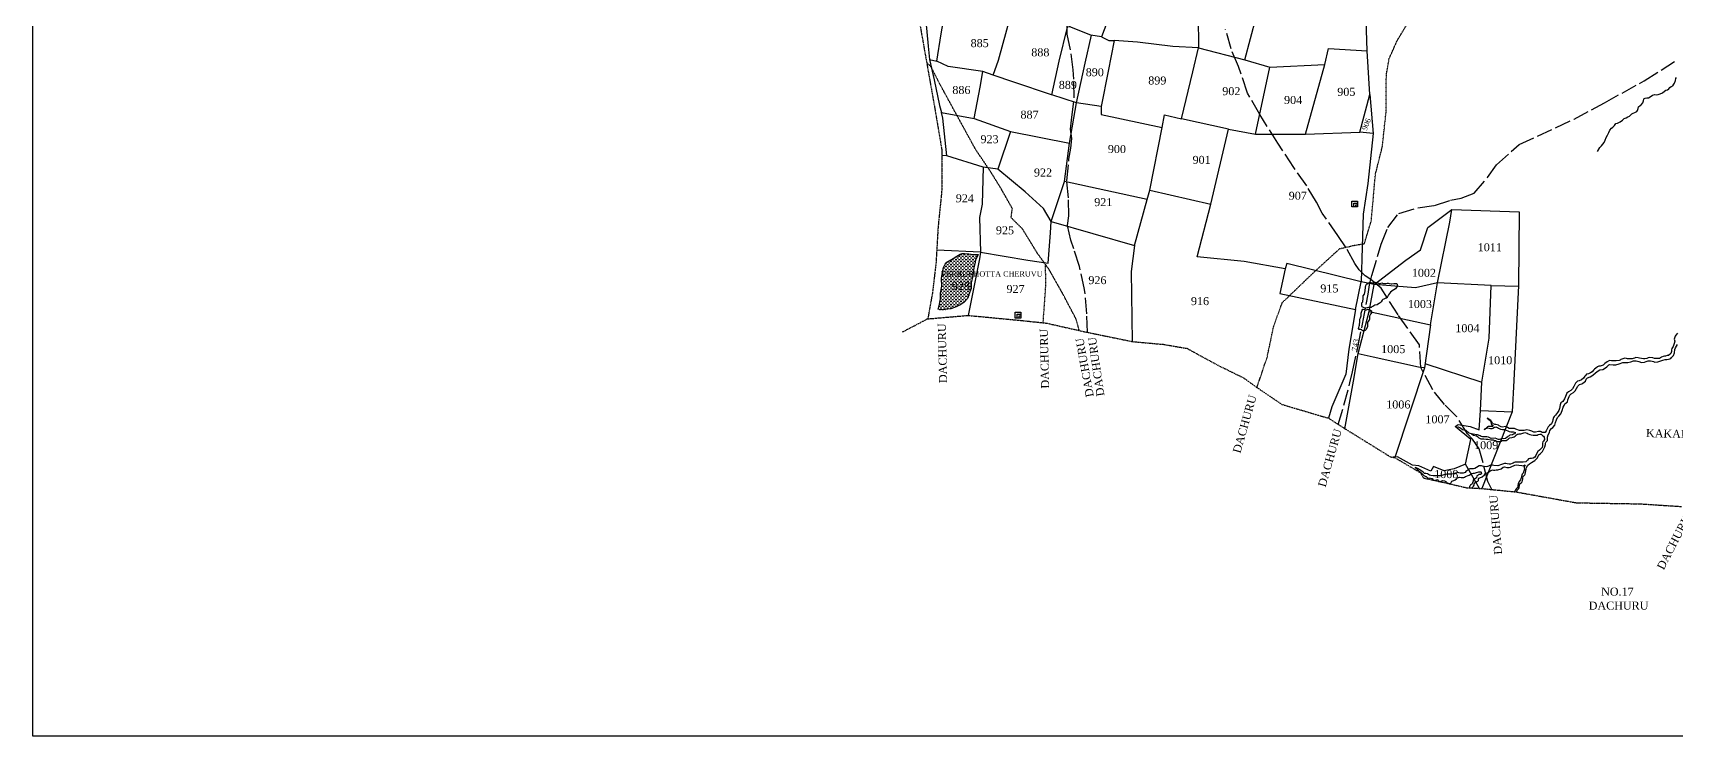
# Model space of a CAD drawing. Header units: millimetres. Extents: x 232 to 2351, y -1279 to 995.
# Drawn here: x 232 to 1464, y -1279 to -751 of the extents above; entities that cross this region are included whole.
import ezdxf

# ---------------------------------------------------------------- set-up
doc = ezdxf.new("R2010")
doc.units = ezdxf.units.MM
doc.header["$MEASUREMENT"] = 0
for name, pattern in [('ACAD_ISO02W100', [15, 12, -3]), ('ACAD_ISO07W100', [3, 0, -3]), ('BORDER', [1.75, 0.5, -0.25, 0.5, -0.25, 0, -0.25])]:
    doc.linetypes.add(name, pattern=pattern)
for name, color, linetype in [('CARTTRACK', 30, 'ACAD_ISO02W100'), ('NALA', 4, 'Continuous'), ('SQUAREWELL', 5, 'Continuous'), ('SURVEY_BND', 7, 'Continuous'), ('SURVEY_NO', 7, 'Continuous'), ('WATER_BODY', 4, 'Continuous')]:
    doc.layers.add(name, color=color, linetype=linetype)
doc.layers.add('FOOTPATH', color=150, linetype='ACAD_ISO07W100', lineweight=30)
doc.layers.add('VILL_BOUNDARY', color=6, linetype='BORDER', lineweight=30)
doc.styles.get("Standard").update_dxf_attribs({"font": 'TIMES.TTF'})

msp = doc.modelspace()

# ---------------------------------------------------------------- hatches: boundary and pattern name
at = {"layer": 'WATER_BODY'}
h = msp.add_hatch(dxfattribs=at)
h.set_pattern_fill('DASH', color=256, scale=10, style=0)
h.paths.add_polyline_path([(936.8, -933.5), (937.5, -927.5), (938.7, -923.2), (938.9, -921.7), (940.9, -917.5), (940.3, -917.5), (937.4, -917.4), (933.9, -916.9), (930.6, -916.7), (928.9, -916.8), (927.3, -917.2), (925, -918.7), (922.1, -920.4), (917.3, -923.2), (916.2, -924.8), (915, -927.3), (914.1, -930.8), (913.5, -935.5), (913.6, -941.3), (912.6, -946.4), (912.6, -950.6), (911.7, -956), (910.8, -958.5), (912.7, -958.9), (915.9, -958.8), (920.3, -958.3), (924.4, -956.8), (927.9, -955), (930.5, -953.2), (932.8, -950.4), (934, -948), (934, -947.5), (935.6, -942.9), (935.6, -938.7), (936.3, -935.6)])
h.paths.add_polyline_path([(911.6, -935.1), (987.6, -935.1), (987.6, -928.9), (911.6, -928.9)], flags=9)
h.paths.add_polyline_path([(919.6, -945.6), (935.9, -945.6), (935.9, -936.4), (919.6, -936.4)], flags=24)

# ---------------------------------------------------------------- linework, layer by layer
at = {"lineweight": 30}
msp.add_lwpolyline([(232.1, 994.8), (2350.6, 994.8), (2350.6, -1278.6), (232.1, -1278.6)], close=True, dxfattribs=at)
msp.add_lwpolyline([(232.1, 994.8), (2350.6, 994.8), (2350.6, -1278.6), (232.1, -1278.6)], close=True, dxfattribs=at)
at = {"layer": 'CARTTRACK'}
for points in [[(1022.8, -975.8), (1022.4, -961.9), (1020.7, -943.6), (1016.8, -926.5), (1012.5, -913.1), (1010.4, -906.8), (1007.8, -895.6), (1008.8, -888.5), (1008.7, -874.9), (1007.4, -862.3), (1008.9, -846), (1010.3, -837.8), (1011.1, -830.5), (1010.1, -823.6), (1011.1, -814.6), (1012.9, -800.1), (1012.6, -786.1), (1012.1, -778.9), (1010.1, -763.9), (1007.7, -752.3), (1007.7, -741.9)], [(1325.9, -1093.7), (1323.1, -1087.7), (1319.4, -1073.6), (1316.6, -1063.2), (1311.6, -1055.9), (1307.8, -1052), (1299.6, -1038.8), (1290.5, -1030), (1281.7, -1018.8), (1272.7, -1002.1), (1271.7, -985.2), (1255.8, -962.8), (1243.1, -942.7), (1235.2, -936.2), (1231, -933.4), (1226.6, -928.9), (1223.2, -924.2), (1216.8, -912.4), (1210.5, -903.3), (1198.8, -886.4), (1194.5, -878.3), (1187.2, -866.1), (1177.5, -852.3), (1165.6, -834.1), (1152, -812.5), (1142.9, -796.4), (1136.1, -776.5), (1130.5, -763.3), (1126.3, -748.6)], [(1210.7, -1044.8), (1215.1, -1030.4), (1219.6, -1013.6), (1221.6, -1005.4), (1225.4, -987.1), (1229.1, -969.6), (1233.3, -947.2), (1234.3, -940.2), (1235.9, -933.2), (1243.1, -909.6), (1248, -897.3), (1256.2, -886.6), (1270.6, -882.4), (1283, -880.6), (1295.1, -876.8), (1303, -875.3), (1312.8, -871.5), (1322.8, -859.8), (1329.4, -850.3), (1346.6, -835), (1387.6, -816), (1410.5, -803.7), (1440.2, -787.2), (1465.5, -771.2)]]:
    msp.add_lwpolyline(points, dxfattribs=at)
at = {"layer": 'FOOTPATH', "ltscale": 0.001}
for points in [[(1149.9, -1017.2), (1157.5, -994.6), (1162.5, -971), (1168.9, -953.5), (1193.3, -930.1), (1211.9, -913.1), (1222.7, -910.6), (1230.5, -909.3), (1235.6, -892.4), (1238.7, -857.5), (1243.9, -836.6), (1246.8, -809.8), (1246.9, -782.9), (1249, -770.6), (1255.2, -756.8), (1262.3, -745.1)], [(1016.7, -974.4), (1013.9, -965), (1004, -946.3), (994.1, -928.8), (985.2, -916.4), (974.2, -898.4), (965.6, -889.9), (966.5, -882.9), (957.8, -867.6), (950.2, -855.3), (939, -838.7), (925.6, -814.3), (911.7, -788.8), (905.8, -777.1), (902.2, -773.3)], [(989.6, -968.6), (991.6, -940.8), (991.4, -925.1)]]:
    msp.add_lwpolyline(points, dxfattribs=at)
at = {"layer": 'NALA'}
for points in [[(1405.3, -840.2), (1406.9, -837.2), (1408.1, -835.9), (1410.2, -833.5), (1410.9, -831.7), (1411.6, -829.8), (1412.7, -828.1), (1413.7, -826.1), (1414.4, -824.3), (1415.7, -822.8), (1416.6, -822.1), (1418, -820.7), (1419, -819.3), (1420.3, -818.9), (1422.1, -818.1), (1423.9, -816.7), (1425.1, -815.5), (1426.6, -814.9), (1428, -814.3), (1429.2, -813.7), (1430.2, -812.7), (1430.9, -812.1), (1432, -811.5), (1433.3, -811), (1434.7, -810.2), (1435.3, -809.4), (1435.6, -808), (1436, -806.8), (1437.1, -805.8), (1438, -805.2), (1439.1, -803.7), (1439.7, -802.3), (1439.9, -800.7), (1440.9, -800.2), (1442.1, -800), (1443.4, -799.9), (1444.8, -799.3), (1446.5, -798.1), (1448.1, -797.5), (1449.6, -797.7), (1450.8, -797.6), (1452.1, -797.1), (1454, -796.2), (1455.5, -795), (1456.4, -794.3), (1457.8, -794), (1458.8, -793.3), (1459.5, -792.3), (1460.5, -791.4), (1461.6, -790.9), (1462.4, -789.7), (1463, -788.9), (1463.6, -786.9), (1464, -785.6), (1464.5, -784.7)], [(934, -948), (932.8, -950.4), (930.5, -953.2), (927.9, -955), (924.4, -956.8), (920.3, -958.3), (915.9, -958.8), (912.7, -958.9), (910.8, -958.5), (911.7, -956), (912.6, -950.6), (912.6, -946.4), (913.6, -941.3), (913.5, -935.5), (914.1, -930.8), (915, -927.3), (916.2, -924.8), (917.3, -923.2), (922.1, -920.4), (925, -918.7), (927.3, -917.2), (928.9, -916.8), (930.6, -916.7), (933.9, -916.9), (937.4, -917.4), (940.3, -917.5), (940.9, -917.5), (938.9, -921.7), (938.7, -923.2), (937.5, -927.5), (936.8, -933.5), (936.3, -935.6), (935.6, -938.7), (935.6, -942.9), (934, -947.5), (934, -948)], [(1233.6, -957.1), (1232.5, -957.5), (1231.6, -957.7), (1230.7, -957.7), (1229.8, -957.3), (1228.8, -956.8), (1228.6, -956.3), (1228.4, -955.5), (1228.5, -953.7), (1229.2, -952.9), (1229.5, -950.1), (1229.5, -948.5), (1230.4, -947.1), (1231.1, -944.7), (1231.2, -942), (1231.5, -940.7), (1232.1, -939.8), (1232.5, -939.5), (1233.7, -938.6), (1234.2, -938.3), (1234.8, -938.3), (1235.7, -938.6), (1236.6, -938.7), (1237.4, -938.6), (1238, -938.3), (1238.5, -938.3), (1239.5, -938.5), (1240.2, -938.8), (1240.9, -938.9), (1241.5, -939.1), (1242.2, -939.1), (1243.6, -938.8), (1244.6, -939.1), (1245.2, -939.3), (1246, -939.3), (1246.6, -939.3), (1247.5, -939), (1248.3, -938.9), (1249, -939.3), (1250.4, -939.4), (1251, -939.4), (1252.4, -939.2), (1254.4, -939.3), (1255.1, -939.8), (1255.1, -940.5), (1254.9, -941.4), (1254.3, -942.4), (1253.7, -943.1), (1252.6, -944), (1251.9, -944.3), (1251.1, -944.9), (1250.1, -945.6), (1248.4, -947.7), (1248, -948.7), (1247.4, -949.8), (1246.8, -950.1), (1246, -950.5), (1244.9, -950.9), (1244.2, -951.2), (1243.8, -951.6), (1242.9, -953), (1242.3, -953.7), (1241.7, -954), (1239.9, -955.3), (1238.3, -955.5), (1237.4, -956), (1236.7, -956.5), (1236.1, -956.7), (1235.6, -957.1), (1234.9, -957.2), (1234.6, -957.2), (1234.2, -957.1), (1233.6, -957.1)], [(1231, -974.5), (1230.3, -974.7), (1229.9, -974.7), (1229.3, -974.6), (1228.8, -974.5), (1228.5, -974), (1227.9, -973.7), (1227.4, -973.6), (1226.4, -973.6), (1226, -973), (1226.2, -972.2), (1226.5, -971.3), (1226.8, -970.4), (1227.1, -967.8), (1227.1, -965.9), (1227.4, -964.9), (1228.1, -963.5), (1228.1, -961.5), (1228.7, -959.2), (1229.2, -958.5), (1229.5, -958.4), (1230.5, -958.8), (1231.4, -959.1), (1232.4, -958.6), (1232.8, -958.5), (1233.6, -958.6), (1234.4, -959), (1235.1, -959.2), (1235.7, -959.6), (1235.7, -959.9), (1235.7, -960.6), (1235.7, -961.2), (1235.3, -961.9), (1234.9, -962.3), (1234.2, -963.7), (1234.2, -964.3), (1234.3, -965.2), (1234.2, -965.9), (1233.9, -966.8), (1233.1, -968), (1232.8, -968.7), (1232.7, -969.3), (1232.7, -969.8), (1232.7, -970.3), (1232.7, -970.9), (1232.7, -971.5), (1231.7, -973.8), (1231.3, -974.3), (1231, -974.5)], [(1465.2, -976.5), (1463.9, -977.9), (1463.4, -978.7), (1462.8, -981), (1463.2, -982.4), (1462.8, -984.1), (1461.9, -986.4), (1461, -988), (1460.7, -989), (1460.6, -990.1), (1460.1, -991.6), (1458.5, -993.1), (1457.5, -993.3), (1456.2, -993.6), (1455.4, -993.7), (1454.5, -994), (1453.1, -994.5), (1451.7, -995.4), (1449.3, -995.5), (1448, -995.5), (1446.6, -995), (1444.5, -994.8), (1443.2, -994.9), (1442.1, -995.4), (1440.8, -995.8), (1439.8, -995.8), (1436.6, -995.2), (1435.7, -994.9), (1434, -994.8), (1432.9, -995.1), (1432, -995.4), (1431.1, -995.6), (1429.9, -995.8), (1429.1, -995.8), (1428.3, -995.7), (1427.6, -995.6), (1426.9, -995.4), (1425.7, -995.3), (1424.9, -995.5), (1424.2, -995.7), (1423.4, -995.9), (1422.8, -996.3), (1422.1, -996.8), (1421.4, -997), (1419.2, -997.2), (1418.8, -997.2), (1417.5, -997.2), (1415.6, -997.2), (1414.1, -997), (1412.5, -997.9), (1410.6, -999.2), (1409.4, -1000.4), (1407.3, -1001.2), (1406.2, -1001.3), (1405.2, -1001.7), (1404, -1002.7), (1402.9, -1003.4), (1402.1, -1004.3), (1401.3, -1005.5), (1399.9, -1006.3), (1398.5, -1006.9), (1397, -1007.3), (1396.4, -1007.9), (1395.7, -1008.7), (1394.8, -1010.3), (1393.3, -1011.3), (1391.5, -1012.1), (1390.2, -1012.5), (1388.8, -1013.9), (1387.4, -1016.3), (1386.4, -1018.1), (1385.1, -1019.4), (1383.4, -1020.3), (1382.1, -1021.5), (1381.6, -1022.7), (1381.1, -1023.9), (1380.5, -1025.7), (1379.2, -1027.6), (1377.8, -1028.7), (1377.1, -1030.1), (1376.7, -1032.8), (1376.1, -1034.5), (1375.3, -1035.8), (1373.7, -1037.8), (1372.7, -1038.8), (1372.2, -1039.6), (1371.6, -1041.4), (1371.4, -1042.7), (1370.6, -1044.3), (1369.1, -1045.7), (1368.1, -1046.7), (1367.3, -1048.6), (1366.8, -1049.7), (1366, -1050.8), (1364.8, -1050.9), (1363.8, -1050.8), (1363.1, -1050.5), (1362.4, -1050.2), (1361.5, -1050.2), (1360.9, -1050.2), (1358.7, -1050.7), (1357.4, -1050.7), (1356, -1050), (1354.4, -1049.3), (1352.2, -1048.9), (1350.3, -1049.3), (1348.4, -1049.3), (1346.7, -1049.3), (1344.1, -1048.4), (1342.9, -1048), (1341.3, -1047.9), (1339.7, -1048), (1339, -1047.8), (1337.7, -1047.2), (1336.8, -1046.7), (1336.2, -1046.5), (1333.9, -1046.8), (1333, -1046.7), (1332.4, -1046.4), (1332, -1046.1), (1331.5, -1045.8), (1330.9, -1045.5), (1330.1, -1045.2), (1329.1, -1044.9), (1328.3, -1044.8), (1327.7, -1044.7), (1327.1, -1044.4), (1326.6, -1043.9), (1326, -1042.9), (1325.3, -1042), (1324.4, -1041.5), (1322.6, -1040.2), (1324.7, -1042), (1325.2, -1042.8), (1325.6, -1044.1), (1325.8, -1044.8), (1326.1, -1045.3), (1326.4, -1045.4), (1326.8, -1045.4), (1327, -1045.8), (1327, -1046), (1326.5, -1046.3), (1326.1, -1046.4), (1325.5, -1046.5), (1325, -1046.5), (1324.3, -1046.5), (1323.7, -1046.5), (1323.3, -1046.5), (1322.8, -1046.6), (1322.5, -1046.9), (1321.5, -1047.8), (1320.6, -1048.4), (1320.2, -1048.6), (1321.4, -1048.2), (1321.6, -1048), (1322.3, -1047.7), (1323, -1047.5), (1323.9, -1047.6), (1324.9, -1047.8), (1326.3, -1047.8), (1326.7, -1047.6), (1328, -1046.9), (1328.6, -1046.8), (1328.9, -1046.7), (1329.6, -1047), (1330, -1047.1), (1330.3, -1047.2), (1331.1, -1047.6), (1332, -1048.1), (1332.5, -1048.3), (1334.1, -1048.6), (1334.6, -1048.6), (1335.5, -1048.6), (1336.8, -1049.1), (1337.9, -1049.7), (1339.1, -1050.2), (1340.3, -1050.4), (1342, -1050.4), (1343.7, -1050.8), (1343.5, -1051.2), (1343, -1051.8), (1342.3, -1052.2), (1341.5, -1052.7), (1339.4, -1053), (1339, -1053.4), (1338.1, -1054), (1337.6, -1054.4), (1336.2, -1055.3), (1334.8, -1055.6), (1333.4, -1055.3), (1332.7, -1055.9), (1331.8, -1056.2), (1330.9, -1056.1), (1330.2, -1055.8), (1329.7, -1055.6), (1328.5, -1055.1), (1325.6, -1055.3), (1323.5, -1054.3), (1322.2, -1054.1), (1321.5, -1054.2), (1320, -1054.2), (1319, -1054.2), (1318, -1053.8), (1317.2, -1053.4), (1315.2, -1052.6), (1314.4, -1052.6), (1313.3, -1052.5), (1312.1, -1052.2), (1311.8, -1052.1), (1310.8, -1051.8), (1312.2, -1052.9), (1314.6, -1053.4), (1315.2, -1053.9), (1316.3, -1054.9), (1317.8, -1055.6), (1320, -1055.7), (1321.8, -1056), (1322.9, -1056), (1325.2, -1056.5), (1327, -1056.5), (1327.9, -1056.8), (1328.7, -1057), (1329.4, -1057.5), (1330.3, -1057.7), (1332.5, -1057.6), (1333.3, -1057.3), (1333.8, -1056.9), (1334.4, -1056.9), (1335, -1057), (1336.6, -1057), (1336.7, -1056.9), (1338.3, -1056), (1339.1, -1055.1), (1339.5, -1054.8), (1341.1, -1054.7), (1342, -1054.5), (1342.7, -1054.1), (1343.5, -1053.7), (1344.1, -1053.2), (1344.6, -1052.7), (1345.2, -1052.1), (1345.7, -1052.1), (1346.6, -1052), (1347.5, -1051.9), (1347.8, -1051.8), (1350.7, -1050.9), (1352.5, -1051.5), (1353.3, -1051.9), (1354.4, -1052.4), (1355.4, -1052.7), (1357.1, -1052.9), (1358.9, -1052.9), (1359.9, -1052.8), (1360.8, -1052.5), (1361.9, -1052.1), (1362.9, -1052.2), (1363.5, -1052.6), (1363.9, -1053.1), (1364.7, -1053.6), (1365.3, -1054.5), (1365.4, -1056.2), (1364.8, -1057.3), (1364.2, -1057.9), (1363.9, -1058.9), (1363.9, -1059.6), (1363.9, -1060.2), (1363.9, -1060.9), (1363.7, -1062.2), (1362.8, -1063.2), (1361.7, -1064.1), (1360.6, -1065.1), (1359.5, -1066.9), (1358.9, -1068.2), (1358.2, -1069.3), (1356.9, -1070.1), (1355.8, -1070.4), (1354.5, -1070.4), (1353.6, -1070.7), (1352.8, -1071.6), (1351.4, -1072.8), (1349.6, -1073.2), (1348, -1073.1), (1345.6, -1073.1), (1344.6, -1073.1), (1343.4, -1073.1), (1342.8, -1073.4), (1341.9, -1073.9), (1341.2, -1074.2), (1340, -1074.6), (1339, -1074.6), (1337.6, -1074.5), (1336.5, -1074.1), (1335.4, -1074.1), (1334.7, -1074.3), (1333.3, -1074.8), (1330.5, -1075.9), (1327.6, -1075.7), (1326.6, -1075.5), (1325.7, -1075.5), (1324.6, -1075.7), (1323.6, -1076.1), (1322.8, -1076.4), (1321.7, -1076.6), (1319, -1076.1), (1318.3, -1075.8), (1316.4, -1075.9), (1314.5, -1077.1), (1313.2, -1077.9), (1312.2, -1078.2), (1309.6, -1078.2), (1309, -1078.3), (1308, -1079.2), (1306.5, -1080.1), (1305.9, -1081), (1304.4, -1081.4), (1303.3, -1081.4), (1302.2, -1081.4), (1301.3, -1081.1), (1300.4, -1081), (1298.7, -1081.5), (1297.8, -1081.8), (1297.1, -1082), (1294.9, -1082.2), (1293.1, -1082.1), (1290.1, -1082.7), (1287.7, -1083.3), (1284.9, -1083.4), (1282, -1083.4), (1280.3, -1083.2), (1279.3, -1082.8), (1278.6, -1082.5), (1277.7, -1082), (1276.6, -1081.7), (1275.6, -1081.6), (1275, -1081.2), (1274.5, -1080.6), (1272.8, -1079.5), (1272.2, -1079), (1270.5, -1078), (1268.4, -1077.1), (1273.5, -1081.7), (1274, -1082.2), (1274.9, -1083.1), (1275.6, -1083.5), (1276.6, -1084), (1276.7, -1084), (1277.7, -1084.8), (1279.9, -1085.1), (1281.2, -1085.5), (1281.8, -1086.1), (1281.9, -1086.5), (1284, -1086.9), (1284.3, -1086.5), (1284.8, -1086.2), (1285.4, -1086.5), (1285.8, -1086.8), (1286, -1087), (1286, -1087.6), (1287.8, -1087.9), (1288.1, -1087.4), (1288.4, -1087.1), (1288.9, -1086.9), (1290.4, -1087.1), (1291.1, -1087.4), (1291.6, -1087.6), (1292.3, -1088.4), (1292.4, -1088.7), (1295.1, -1089.5), (1295.9, -1087.5), (1297.4, -1086.8), (1298.5, -1086.3), (1299.5, -1085.6), (1300.3, -1084.8), (1301.8, -1084.3), (1303.1, -1084.6), (1305.1, -1084.7), (1305.6, -1084.4), (1306.3, -1084), (1308.9, -1082.9), (1310.2, -1082.1), (1311, -1081.7), (1312.1, -1081.5), (1312.9, -1081.4), (1314.6, -1080.9), (1316.2, -1080.4), (1317.2, -1080.4), (1317.7, -1080.4), (1318.1, -1080.7), (1318.1, -1081.2), (1318.2, -1081.9), (1317.6, -1082.3), (1316.7, -1082.3), (1316.3, -1082.4), (1315.7, -1082.8), (1315.3, -1083.2), (1314.7, -1083.5), (1314.6, -1085), (1313.1, -1085.9), (1312.1, -1086.3), (1311.9, -1087.3), (1311.4, -1088.7), (1310.9, -1089.7), (1310.1, -1090.1), (1309.7, -1090.9), (1309.3, -1091.5), (1309.1, -1092.4)], [(1344.4, -1095.5), (1345.1, -1094.2), (1346.1, -1093.1), (1346.4, -1092.3), (1346.8, -1090.4), (1347.1, -1089.5), (1347.9, -1088.6), (1348.7, -1087.8), (1349.2, -1085.9), (1349.2, -1084.8), (1349.4, -1083.9), (1349.9, -1083.4), (1350.7, -1082.7), (1351.1, -1082.1), (1351.3, -1080.9), (1351.5, -1079.9), (1351.7, -1078.1), (1351.9, -1077.1), (1353, -1075.5), (1354.2, -1074.3), (1355.7, -1073.3), (1357.1, -1072.6), (1358.3, -1072), (1359.6, -1070.6), (1360.2, -1069.9), (1360.7, -1068.6), (1361.2, -1067.7), (1362.3, -1066.9), (1363.9, -1065.2), (1364.8, -1063.7), (1365.8, -1061.6), (1366.3, -1059.8), (1366.3, -1058.8), (1366.8, -1057.9), (1367.6, -1056.9), (1367.8, -1054.5), (1368.3, -1052.6), (1369.1, -1051), (1369.4, -1049.4), (1370.8, -1047.9), (1371.8, -1047.2), (1373.1, -1045.5), (1373.7, -1043.5), (1374.4, -1041.4), (1375.1, -1039.7), (1376.1, -1038.6), (1377.8, -1036.8), (1378.7, -1034.5), (1379.5, -1032), (1380.2, -1030.6), (1380.8, -1029.5), (1382.6, -1027.8), (1382.9, -1026.3), (1383.9, -1023.9), (1384.5, -1022.9), (1385.5, -1021.9), (1387.2, -1020.8), (1388.4, -1019.6), (1389.4, -1017.9), (1390.5, -1016.2), (1391.6, -1015), (1393.4, -1014.4), (1394.3, -1013.8), (1396.1, -1012.3), (1396.8, -1010.8), (1397.8, -1009.9), (1399.6, -1009.3), (1401.8, -1008), (1403.8, -1006.2), (1405.6, -1004.6), (1406.9, -1004), (1409.1, -1003.6), (1410.4, -1002.9), (1412.2, -1001.7), (1413.7, -1000.3), (1414.5, -999.9), (1416.9, -1000.2), (1418.9, -1000.1), (1421.4, -999.5), (1424.3, -998.5), (1427.9, -998.5), (1430.2, -998), (1432.2, -997.3), (1434.3, -997.3), (1436.2, -997.8), (1438.3, -998.4), (1440.5, -998.2), (1441.7, -997.7), (1443.3, -997.3), (1445, -997.3), (1446.2, -997.4), (1447.3, -997.8), (1448.3, -998.1), (1450.5, -997.9), (1454.1, -996.8), (1456, -996.2), (1457.3, -996.2), (1458.5, -996), (1459.4, -995.7), (1460.1, -995.4), (1460.7, -994.7), (1462.3, -993.2), (1462.9, -991.3), (1463.3, -988.7), (1463.8, -987.4), (1465.3, -984.9)], [(1310.8, -1051.8), (1309.1, -1051.3), (1308.2, -1050.7), (1307.8, -1050.4), (1306.7, -1049.5), (1305.1, -1049.1), (1304, -1048.8), (1302.4, -1047.7), (1301.4, -1047.1), (1300.4, -1046.7)], [(1311.6, -1092.5), (1311.7, -1091.7), (1312.3, -1091.1), (1312.8, -1090.3), (1312.8, -1089.5), (1313.2, -1088.7), (1313.7, -1088.3), (1314.8, -1087.7), (1315.5, -1087.4), (1315.9, -1086.9), (1316.1, -1085.9), (1316.3, -1085.2), (1316.9, -1084.9), (1317.5, -1084.6), (1318.2, -1084.3), (1318.7, -1084.1), (1320.4, -1082.6), (1320.8, -1082), (1321.9, -1081.5), (1322.9, -1081), (1323.5, -1080.7), (1324.5, -1079.9), (1325.3, -1079.4), (1326, -1079.1), (1326.6, -1078.9), (1327.3, -1079.1), (1328.3, -1079.1), (1329.3, -1079), (1330.5, -1078.9), (1332.9, -1078.1), (1334.6, -1077), (1335.4, -1076.7), (1337.2, -1077.1), (1338.9, -1077.1), (1339.9, -1077), (1340.6, -1076.7), (1343.3, -1075.4), (1344.6, -1075.1), (1346.2, -1075.4), (1348.4, -1075.7), (1349.4, -1075.8), (1351.1, -1075.2), (1350.3, -1076.3), (1350.3, -1077.4), (1350.5, -1078.4), (1350.1, -1080), (1349.5, -1081.3), (1348.7, -1082.2), (1348.2, -1083.9), (1348, -1085), (1347.6, -1086.5), (1346.5, -1087.7), (1345.8, -1089.3), (1345.6, -1090.6), (1345.6, -1091.8), (1345.4, -1092.2), (1345, -1092.5), (1344.4, -1092.9), (1343.7, -1093.8), (1343.5, -1094.3), (1343.3, -1094.8), (1342.8, -1095.3)]]:
    msp.add_lwpolyline(points, dxfattribs=at)
at = {"layer": 'SQUAREWELL'}
for points in [[(1221.1, -877.4), (1225.3, -877.4), (1225.3, -881.8), (1221.1, -881.8)], [(1222.5, -878.9), (1225.3, -878.9), (1225.3, -881.8), (1222.5, -881.8)], [(1223.9, -880.3), (1225.3, -880.3), (1225.3, -881.8), (1223.9, -881.8)], [(968.7, -960.7), (972.9, -960.7), (972.9, -965.1), (968.7, -965.1)], [(970.1, -962.2), (972.9, -962.2), (972.9, -965.1), (970.1, -965.1)], [(971.5, -963.5), (972.9, -963.5), (972.9, -965.1), (971.5, -965.1)]]:
    msp.add_lwpolyline(points, close=True, dxfattribs=at)
at = {"layer": 'SURVEY_BND'}
for points in [[(883.7, -646.6), (888.3, -667.2), (891, -682.2), (893.8, -694.5), (897.7, -713.9), (899.4, -721.8), (900.8, -734.4), (903.4, -761.2), (904.5, -771.2), (910, -772.5), (913.1, -752.1), (917.6, -726.3), (932, -727.2), (936.8, -737.4), (942.1, -738.2), (940, -716.2), (937.2, -688.8), (936.5, -683.6), (915.4, -680.3), (916, -672.9), (919.2, -660.1)], [(1140.7, -771.5), (1159.5, -776.9), (1200.8, -775.1), (1203.6, -763.1), (1232.6, -764.8), (1231.5, -734), (1232.1, -707), (1232.3, -695.8), (1203.6, -691.5)], [(1045, -723.2), (1033.3, -754.2), (1025.3, -753), (1009.6, -746.7), (1009.5, -741.1), (1015.3, -707), (1016.3, -702.8), (1019.8, -703.5)], [(1105.7, -738.5), (1106, -762.5), (1140.7, -771.5), (1149.2, -739.6), (1150.4, -733.8)], [(1009.6, -746.7), (1007.7, -746.9), (1001.3, -772.4), (995.9, -797.8), (967.5, -788.3), (952, -783.1), (956, -771.8), (962.4, -749), (963.8, -743.6)], [(1014.6, -803.7), (1021, -774), (1025.9, -753.1)], [(1033.3, -754.2), (1038.8, -757.1), (1042.9, -757.1), (1038.4, -780), (1033.2, -806.4), (1014.6, -803.7)], [(1033.2, -806.4), (1033.1, -812.4), (1078.9, -822.2), (1080.5, -812.8), (1093.3, -815.7), (1101.9, -780.6), (1106, -762.5), (1086.8, -761.5), (1060.3, -758.3), (1042.9, -757.1)], [(904.5, -771.2), (907.8, -786.5), (912, -805.7), (913.4, -811.1), (937.8, -815.4), (942.3, -792.1), (944.4, -780.3)], [(952, -783.1), (944.4, -780.3), (918.4, -776.6), (910, -772.5)], [(1148.7, -827.3), (1186.3, -827.3), (1200.8, -775.1)], [(1186.3, -827.3), (1226.9, -825.8), (1234.5, -797.5), (1232.6, -764.8)], [(1128.5, -823.6), (1148.7, -827.3), (1159.5, -776.9)], [(937.8, -815.4), (965, -825.2), (1009.4, -834.1), (1014.6, -803.7), (996, -797.7)], [(1234.5, -797.5), (1236.9, -826.8), (1226.9, -825.8)], [(965, -825.2), (955.6, -853.4), (944.5, -852), (917.3, -843.5), (914.3, -815.2), (913.4, -811.1)], [(1067.6, -876.2), (1069.7, -869.2), (1078.9, -822.2)], [(1069.7, -869.2), (1115.3, -879.8), (1128.5, -823.6), (1093.3, -815.7)], [(995.6, -892.6), (1005.6, -862.7), (1009.4, -834.1)], [(1236.9, -826.8), (1232.9, -864.2), (1229.4, -887.2), (1228.8, -911.9), (1228.1, -937.9), (1172.3, -924.2), (1171, -928.3), (1140.3, -922.6), (1105.1, -919.1), (1115.3, -879.8)], [(917.3, -843.5), (913.6, -843.3)], [(944.5, -852), (943.9, -879.7), (941.9, -889.6), (942.7, -915.6), (909.8, -914.1)], [(942.7, -915.6), (978.2, -921.6), (993.3, -924), (995.2, -901.2), (995.6, -892.6), (989.9, -882.9), (976, -870.6), (955.6, -853.4)], [(1058.1, -910.7), (1067.6, -876.2), (1005.6, -862.7)], [(1237.7, -939.9), (1261.6, -921.7), (1272.5, -914), (1278, -897.1), (1296, -883.6), (1346.6, -885.4), (1346.1, -940.6), (1342.5, -1011.9), (1341.2, -1035.5), (1318.5, -1092.9)], [(1325.5, -940.6), (1285.2, -938.8), (1294.6, -893.1), (1296, -883.6)], [(995.6, -892.6), (1058.1, -910.7), (1055.6, -930.2), (1056.3, -982.7)], [(942.7, -915.6), (941.8, -920.6), (937.1, -944.4), (933.3, -963.1)], [(1171, -928.3), (1167, -946.6), (1210.8, -955.9), (1223.7, -958.7), (1228.1, -937.9)], [(1215.9, -1048.1), (1222.2, -1012.3), (1225.7, -991.6), (1233.9, -960.1), (1237.7, -939.9), (1228.1, -937.9)], [(1233.9, -960.1), (1279.9, -970.2), (1285.2, -938.8)], [(1285.2, -938.8), (1268.7, -942.5), (1237.7, -939.9)], [(1317.5, -1034.3), (1318.6, -1013.1), (1323.9, -980.1), (1325.5, -940.6), (1346.1, -941.2)], [(1223.7, -958.7), (1218.9, -988.4), (1216.5, -1007.1), (1206, -1031.7), (1203.6, -1040.2)], [(1279.9, -970.2), (1275.4, -1002.4), (1271.1, -1002), (1237.1, -994.5), (1225.7, -992)], [(1275.4, -1002.4), (1253.2, -1069.7)], [(1275.8, -999.3), (1318.6, -1013.1)], [(1306.3, -1074.6), (1310.2, -1056.2), (1298.6, -1046.4), (1300.7, -1044.8), (1309.7, -1046.4), (1316.4, -1048.8), (1317.5, -1034.3), (1341.2, -1035.5)], [(1316.7, -1092.8), (1306.3, -1074.6), (1297.8, -1078.2), (1290.2, -1079.7), (1282.3, -1076.4), (1280.3, -1079.9), (1271.3, -1075.8), (1266.5, -1075.4), (1255.3, -1069.2), (1251.7, -1069.5)]]:
    msp.add_lwpolyline(points, dxfattribs=at)
at = {"layer": 'VILL_BOUNDARY'}
for points in [[(894.2, -728.3), (900.5, -763.7), (908.3, -807.6), (913.7, -839.6), (913.5, -870.5), (910.8, -897.1), (909.3, -923.4), (906.6, -946.2), (903.1, -965.7), (933.3, -963.1), (972.2, -966.8), (992.1, -968.9), (1022.8, -975.8), (1056.3, -982.7), (1079.5, -984.8), (1097.3, -987.8), (1120.7, -1000.5), (1134.6, -1007.4), (1139.8, -1009.9), (1149.9, -1017.2), (1168.5, -1029.8), (1203.6, -1040.2), (1215.9, -1048.1), (1250, -1069.2), (1253.2, -1069.7), (1272.3, -1081), (1274.9, -1085.1), (1284.5, -1087.1), (1307, -1092.3), (1318.5, -1092.9), (1344.4, -1095.5), (1389.5, -1103.6), (1437.4, -1104.4), (1468.2, -1106.4)], [(894.2, -728.3), (900.5, -763.7), (908.3, -807.6), (913.7, -839.6), (913.5, -870.5), (910.8, -897.1), (909.3, -923.4), (906.6, -946.2), (903.1, -965.7), (933.3, -963.1), (972.2, -966.8), (992.1, -968.9), (1022.8, -975.8), (1056.3, -982.7), (1079.5, -984.8), (1097.3, -987.8), (1120.7, -1000.5), (1134.6, -1007.4), (1139.8, -1009.9), (1149.9, -1017.2), (1168.5, -1029.8), (1203.6, -1040.2), (1215.9, -1048.1), (1250, -1069.2), (1253.2, -1069.7), (1272.3, -1081), (1274.9, -1085.1), (1284.5, -1087.1), (1307, -1092.3), (1318.5, -1092.9), (1344.4, -1095.5), (1389.5, -1103.6), (1437.4, -1104.4), (1468.2, -1106.4)], [(903.1, -965.7), (884, -975.7)], [(903.1, -965.7), (884, -975.7)], [(903.1, -965.7), (884, -975.7)]]:
    msp.add_lwpolyline(points, dxfattribs=at)

# ---------------------------------------------------------------- texts
at = {"layer": 'SURVEY_NO'}
for s, height, p in [('885', 6, (935.2, -762)), ('888', 6, (980.7, -768.9)), ('889', 6, (1001.3, -793.3)), ('890', 6, (1021.5, -783.8)), ('899', 6, (1068.4, -790)), ('886', 6, (921.5, -797.1)), ('902', 6, (1123.9, -798)), ('904', 6, (1170.2, -804.6)), ('905', 6, (1210.1, -798.5)), ('887', 6, (972.6, -815.6)), ('923', 6, (942.6, -834)), ('900', 6, (1038.1, -841.4)), ('901', 6, (1101.6, -849.5)), ('922', 6, (982.7, -859)), ('924', 6, (924.1, -878.3)), ('907', 6, (1173.7, -876.4)), ('921', 6, (1027.9, -881.2)), ('925', 6, (954.2, -902.3)), ('1011', 6, (1315.4, -915)), ('VERRUBHOTTA CHERUVU', 4, (912.6, -934)), ('926', 6, (1023.5, -939.7)), ('1002', 6, (1266, -934.2)), ('928', 6, (921.1, -944)), ('927', 6, (962.1, -946.3)), ('915', 6, (1197.4, -945.9)), ('916', 6, (1100.4, -955.4)), ('1003', 6, (1263, -957.6)), ('1004', 6, (1298.6, -975.7)), ('1005', 6, (1243, -991.4)), ('1010', 6, (1323.2, -999.7)), ('1006', 6, (1246.8, -1032.9)), ('1007', 6, (1276.2, -1044)), ('1009', 6, (1312.7, -1063.4)), ('1008', 6, (1282.8, -1085.1)), ('NO.17', 6, (1407.9, -1173.2)), ('DACHURU', 6, (1398.6, -1183.7))]:
    msp.add_text(s, height=height, dxfattribs=at).set_placement(p)
for s, height, rotation, p in [('906', 4, 67.8081, (1232.1, -824.8)), ('DACHURU', 6, 91.326, (917.6, -1013.8)), ('DACHURU', 6, 91.326, (994.1, -1017.9)), ('DACHURU', 6, 100.1178, (1027.6, -1023.8)), ('DACHURU', 6, 98.3327, (1035.6, -1023.3)), ('743', 4, 80.527, (1224.8, -990.2)), ('DACHURU', 6, 74.078, (1137.4, -1066.9)), ('DACHURU', 6, 74.078, (1201.3, -1092.3)), ('KAKANALAPPA GUNTA', 6, 358.3713, (1441.5, -1054.3)), ('DACHURU', 6, 94.6123, (1333.7, -1142.2)), ('DACHURU', 6, 62.6678, (1454.8, -1154.4))]:
    msp.add_text(s, height=height, rotation=rotation, dxfattribs=at).set_placement(p)

doc.saveas('drawing.dxf')
